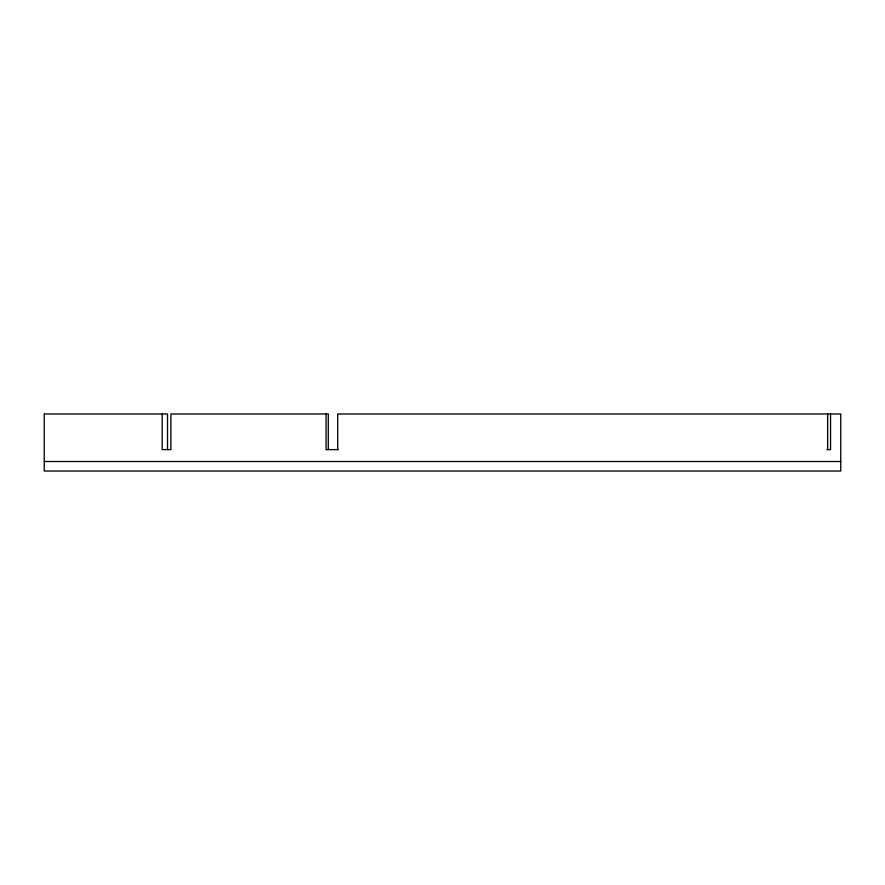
<?xml version="1.0" encoding="UTF-8"?>
<svg xmlns="http://www.w3.org/2000/svg" width="885" height="885" viewBox="0 0 885 885"><rect width="100%" height="100%" fill="white"/><g stroke="black" fill="none" stroke-linecap="round" stroke-linejoin="round"><path stroke-width="1.33" d="M44.25 413.981L44.25 471.019L840.75 471.019L840.75 413.981L337.694 413.981L337.694 449.624M44.527 413.981L167.519 413.981L167.519 449.624M338.424 449.624L326.067 449.624L326.067 413.981M826.833 449.624L830.539 449.624L830.539 413.981M44.25 461.505L840.75 461.505M827.641 413.981L827.641 449.624M328.291 449.624L328.291 413.981L170.893 413.981L170.893 449.624L162.165 449.624L162.165 413.981"/></g></svg>
